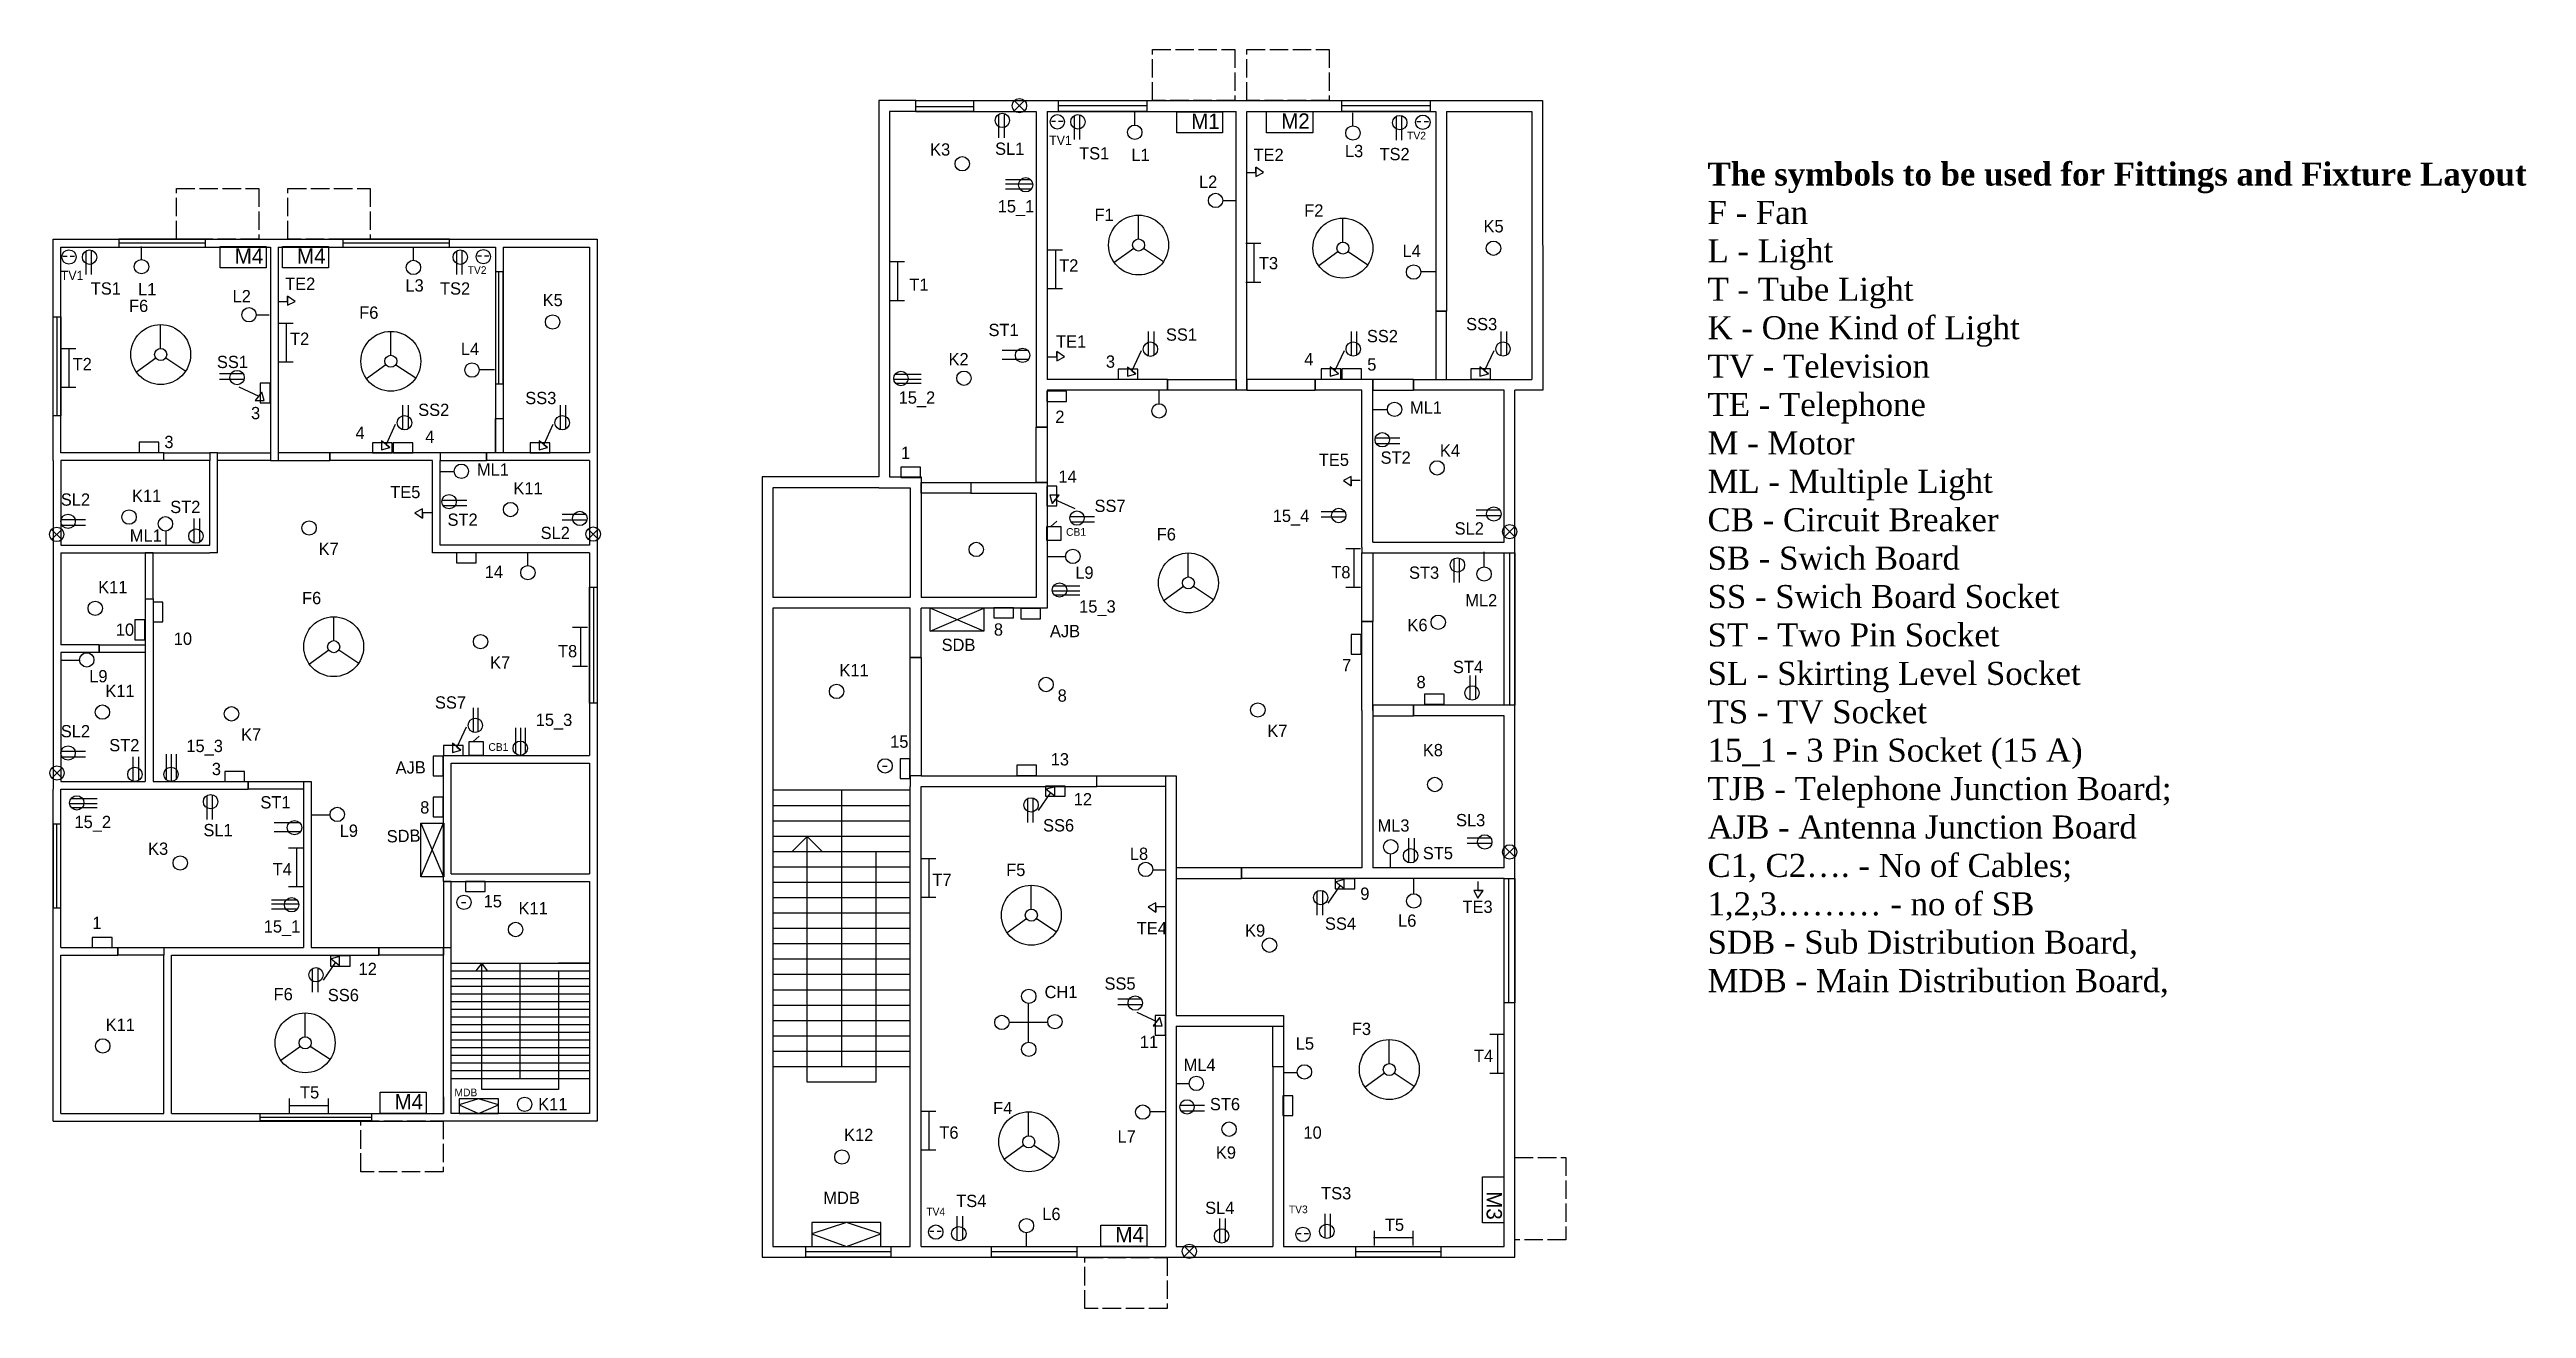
# Model space of a CAD drawing. Header units: inches. Extents: x 440 to 2053, y -359 to 461.
import ezdxf

# ---------------------------------------------------------------- set-up
doc = ezdxf.new("R2010")
doc.units = ezdxf.units.IN
doc.header["$MEASUREMENT"] = 0
doc.linetypes.add('ACAD_ISO02W100', pattern=[15, 12, -3])
doc.layers.get('0').update_dxf_attribs({"true_color": 0xe7f0ff})

msp = doc.modelspace()

# ---------------------------------------------------------------- linework, layer by layer
for p, q in [((1004.1, 427.8), (980.1, 427.8)), ((980.1, 427.8), (980.1, 182.8)), ((1004.1, 420.8), (987.1, 420.8)), ((987.1, 420.8), (987.1, 182.8)), ((1004.1, 427.8), (1086.1, 427.8)), ((1004.1, 420.8), (1082.6, 420.8)), ((1061.7, 419.5), (1061.7, 403.5)), ((1068.3, 421.2), (1074.9, 427.8)), ((1074.9, 421.2), (1068.3, 427.8)), ((1082.6, 420.8), (1082.6, 215.3)), ((1086.1, 427.8), (1216.1, 427.8)), ((1089.6, 420.8), (1212.6, 420.8)), ((1089.6, 420.8), (1089.6, 246.3)), ((1146.7, 411.9), (1146.7, 420.4)), ((1212.6, 239.3), (1212.6, 420.8)), ((1216.1, 427.8), (1346.1, 427.8)), ((1219.6, 420.8), (1342.6, 420.8)), ((1219.6, 239.3), (1219.6, 420.8)), ((1288.7, 411.4), (1288.7, 419.9)), ((1342.6, 420.8), (1342.6, 290.8)), ((1346.1, 427.8), (1412.1, 427.8)), ((1349.6, 420.8), (1405.1, 420.8)), ((1349.6, 420.8), (1349.6, 290.8)), ((1405.1, 420.8), (1405.1, 246.3)), ((1412.1, 427.8), (1412.3, 239.3)), ((1058.1, 418.9), (1058.1, 403.5)), ((1092.4, 414.5), (1095.1, 414.5)), ((1097.1, 414.5), (1100, 414.5)), ((1107.3, 417.9), (1107.3, 402.5)), ((1110.8, 418.5), (1110.8, 402.5)), ((1316.8, 417.4), (1316.8, 402)), ((1320.3, 418), (1320.3, 402)), ((1330.3, 414.2), (1333, 414.2)), ((1335, 414.2), (1337.8, 414.2)), ((1062.5, 376.4), (1079, 376.4)), ((1080.3, 373.5), (1062.5, 373.5)), ((1219.5, 381), (1225.5, 381)), ((1225.5, 381), (1225.5, 384.5)), ((1225.5, 384.5), (1225.5, 378.5)), ((1230.5, 381), (1225.5, 384.5)), ((1225.5, 378.5), (1230.5, 381)), ((1079.4, 370.2), (1062.5, 370.2)), ((1204, 362.8), (1212.5, 362.8)), ((1149.1, 337.8), (1149.1, 353.3)), ((1282.1, 335.7), (1282.1, 351.2)), ((442.7, 337.5), (586.7, 337.5)), ((442.7, 193.5), (442.7, 337.5)), ((447.7, 198.5), (447.7, 332.5)), ((447.7, 332.5), (584.2, 332.5)), ((449.1, 326.5), (451.8, 326.5)), ((453.8, 326.5), (456.6, 326.5)), ((463.9, 329.9), (463.9, 314.5)), ((467.5, 330.5), (467.5, 314.5)), ((500.2, 324.4), (500.2, 332.9)), ((584.2, 332.5), (584.2, 193.5)), ((586.7, 337.5), (730.7, 337.5)), ((589.2, 332.5), (589.2, 193.5)), ((589.2, 332.5), (730.7, 332.5)), ((677.2, 323.9), (677.2, 332.4)), ((705.2, 329.9), (705.2, 314.5)), ((708.8, 330.5), (708.8, 314.5)), ((718.8, 326.7), (721.5, 326.7)), ((723.5, 326.7), (726.3, 326.7)), ((730.7, 337.5), (796.7, 337.5)), ((730.7, 332.5), (730.7, 198.5)), ((735.7, 332.5), (791.7, 332.5)), ((735.7, 332.5), (735.7, 198.5)), ((791.7, 332.5), (791.7, 198.5)), ((796.7, 337.5), (796.7, 193.5)), ((996.8, 322.8), (987.1, 322.8)), ((992.3, 323.1), (992.3, 297.6)), ((1099.6, 330.5), (1089.8, 330.5)), ((1095.1, 330.8), (1095.1, 305.3)), ((1146, 331.5), (1133.4, 322.4)), ((1152.4, 331.7), (1165.4, 323.1)), ((1228.8, 334.8), (1219.1, 334.8)), ((1224.3, 335.1), (1224.3, 309.6)), ((1279, 329.5), (1266.4, 320.3)), ((1285.5, 329.6), (1298.4, 321)), ((1228.8, 309.5), (1219.1, 309.5)), ((1332.8, 316.5), (1342.8, 316.5)), ((589.2, 297.1), (595.2, 297.1)), ((595.2, 297.1), (595.2, 300.6)), ((595.2, 300.6), (595.2, 294.6)), ((600.2, 297.1), (595.2, 300.6)), ((595.2, 294.6), (600.2, 297.1)), ((996.8, 297.5), (987.1, 297.5)), ((1099.6, 305.2), (1089.8, 305.2)), ((1342.6, 290.8), (1349.6, 290.8)), ((512.6, 266.4), (512.6, 282)), ((574.9, 288.3), (583.4, 288.3)), ((598.9, 282.8), (589.2, 282.8)), ((594.4, 283.1), (594.4, 257.6)), ((662.4, 262.1), (662.4, 277.6)), ((1155.7, 261.4), (1155.7, 277.4)), ((1159.3, 262), (1159.3, 277.4)), ((1287.7, 261.6), (1287.7, 277.5)), ((1291.3, 262.1), (1291.3, 277.5)), ((1385.2, 261.6), (1385.2, 277.5)), ((1388.8, 262.1), (1388.8, 277.5)), ((457.4, 266.3), (447.7, 266.3)), ((452.9, 266.6), (452.9, 241.1)), ((509.5, 260.2), (496.9, 251)), ((516, 260.3), (529, 251.7)), ((1060.5, 265.3), (1077, 265.3)), ((1077.4, 259.2), (1060.5, 259.2)), ((1090, 261), (1096, 261)), ((1096, 261), (1096, 264.5)), ((1096, 264.5), (1096, 258.5)), ((1101, 261), (1096, 264.5)), ((1096, 258.5), (1101, 261)), ((1150.9, 264.9), (1144.9, 251.9)), ((1282.9, 265), (1276.9, 252)), ((1380.4, 265), (1374.4, 252)), ((566.4, 249.9), (551, 249.9)), ((567, 246.3), (551, 246.3)), ((598.9, 257.5), (589.2, 257.5)), ((659.3, 255.8), (646.7, 246.7)), ((665.8, 255.9), (678.8, 247.4)), ((719.9, 252.7), (729.9, 252.7)), ((989.8, 246.4), (1007.7, 246.4)), ((990.8, 249.7), (1007.7, 249.7)), ((1007.7, 243.6), (991.2, 243.6)), ((1168.1, 246.3), (1089.6, 246.3)), ((1147.4, 249.9), (1141.9, 254.3)), ((1141.9, 254.3), (1141.9, 248.4)), ((1141.9, 248.4), (1147.4, 249.9)), ((1144.9, 251.9), (1147.4, 249.9)), ((1168.1, 246.3), (1168.1, 239.3)), ((1298.1, 246.3), (1264.1, 246.3)), ((1264.1, 246.3), (1264.1, 239.3)), ((1279.4, 250), (1273.9, 254.4)), ((1273.9, 254.4), (1273.9, 248.5)), ((1273.9, 248.5), (1279.4, 250)), ((1276.9, 252), (1279.4, 250)), ((1301.6, 246.3), (1298.1, 246.3)), ((1301.6, 242.8), (1301.6, 246.3)), ((1301.6, 140.3), (1301.6, 242.8)), ((1328.1, 246.3), (1405.1, 246.3)), ((1328.1, 246.3), (1328.1, 239.3)), ((1376.9, 250), (1371.4, 254.4)), ((1371.4, 254.4), (1371.4, 248.5)), ((1371.4, 248.5), (1376.9, 250)), ((1374.4, 252), (1376.9, 250)), ((457.4, 241), (447.7, 241)), ((563.5, 241.5), (576.5, 235.5)), ((578.5, 238), (574.1, 232.5)), ((574.1, 232.5), (580, 232.5)), ((576.5, 235.5), (578.5, 238)), ((580, 232.5), (578.5, 238)), ((670.3, 213.5), (670.3, 229.5)), ((673.9, 214.1), (673.9, 229.5)), ((772.9, 213.5), (772.9, 229.5)), ((776.4, 214.1), (776.4, 229.5)), ((1089.6, 239.3), (1089.6, 215.3)), ((1168.1, 239.3), (1089.6, 239.3)), ((1162.5, 230.5), (1162.5, 239)), ((1219.6, 239.3), (1212.6, 239.3)), ((1294.6, 239.3), (1264.1, 239.3)), ((1294.6, 136.8), (1294.6, 239.3)), ((1311, 226.5), (1302, 226.5)), ((1387.1, 239.3), (1328.1, 239.3)), ((1387.1, 140.3), (1387.1, 239.3)), ((1394.1, 136.8), (1394.1, 239.3)), ((1412.3, 239.3), (1394.1, 239.3)), ((665.4, 217), (659.4, 204)), ((768, 217), (762, 204)), ((1089.6, 215.3), (1082.6, 215.3)), ((442.7, 193.5), (442.7, 133.5)), ((514.7, 198.5), (447.7, 198.5)), ((514.7, 193.5), (447.7, 193.5)), ((447.7, 193.5), (447.7, 138.5)), ((549.7, 198.5), (544.6, 198.5)), ((544.7, 138.5), (544.7, 193.5)), ((549.7, 133.5), (549.7, 198.5)), ((584.2, 193.5), (589.2, 193.5)), ((694.7, 198.5), (622.7, 198.5)), ((622.7, 198.5), (622.7, 193.5)), ((689.7, 193.5), (622.7, 193.5)), ((661.9, 202), (656.4, 206.4)), ((656.4, 206.4), (656.4, 200.5)), ((656.4, 200.5), (661.9, 202)), ((659.4, 204), (661.9, 202)), ((689.7, 133.5), (689.7, 193.5)), ((694.7, 198.5), (694.7, 193.5)), ((694.7, 138.5), (694.7, 193.5)), ((730.7, 198.5), (724.7, 198.5)), ((724.7, 198.5), (724.7, 193.5)), ((730.7, 193.5), (724.7, 193.5)), ((791.7, 193.5), (730.7, 193.5)), ((791.7, 198.5), (735.7, 198.5)), ((764.5, 202), (759, 206.4)), ((759, 206.4), (759, 200.5)), ((759, 200.5), (764.5, 202)), ((762, 204), (764.5, 202)), ((791.7, 193.5), (791.7, 138.5)), ((796.7, 193.5), (796.7, 133.5)), ((1303.2, 208.2), (1319.2, 208.2)), ((1303.8, 204.6), (1319.2, 204.6)), ((703.7, 186.2), (694.7, 186.2)), ((980.1, 182.8), (904.1, 182.8)), ((904.1, 182.8), (904.1, 100.8)), ((987.1, 182.8), (1004.1, 182.8)), ((1004.1, 182.8), (1007.6, 182.8)), ((1007.6, 182.8), (1007.6, 175.8)), ((1040.1, 179.3), (1086.1, 179.3)), ((1040.1, 179.3), (1040.1, 172.3)), ((1086.1, 179.3), (1089.6, 179.3)), ((1089.6, 179.3), (1089.6, 100.8)), ((1287.5, 183), (1282.5, 180.5)), ((1282.5, 180.5), (1287.5, 177)), ((1287.5, 177), (1287.5, 183)), ((1293.5, 180.5), (1287.5, 180.5)), ((1287.5, 180.5), (1287.5, 177)), ((683.1, 162), (678.1, 159.5)), ((683.1, 156), (683.1, 162)), ((695.9, 167.8), (711.9, 167.8)), ((696.5, 164.2), (711.9, 164.2)), ((980.1, 175.8), (911.1, 175.8)), ((911.1, 175.8), (911.1, 104.3)), ((980.1, 175.8), (1000.6, 175.8)), ((1000.6, 175.8), (1000.6, 104.3)), ((1007.6, 175.8), (1007.6, 104.3)), ((1040.1, 172.3), (1082.6, 172.3)), ((1082.6, 172.3), (1082.6, 104.3)), ((1097.4, 171), (1091.5, 171)), ((1091.5, 171), (1093, 165.5)), ((1093, 165.5), (1097.4, 171)), ((1095, 168), (1093, 165.5)), ((1108, 162), (1095, 168)), ((441.7, 142.1), (448.3, 148.7)), ((448.3, 142.1), (441.7, 148.7)), ((447.8, 155), (463.8, 155)), ((448.4, 151.5), (463.8, 151.5)), ((516.1, 147.5), (516.1, 138.5)), ((534.5, 139.7), (534.5, 155.7)), ((538.1, 140.3), (538.1, 155.7)), ((678.1, 159.5), (683.1, 156)), ((689.1, 159.5), (683.1, 159.5)), ((683.1, 159.5), (683.1, 156)), ((789.5, 158.3), (774.1, 158.3)), ((790, 154.7), (774.1, 154.7)), ((790.9, 142.3), (797.5, 148.9)), ((797.5, 142.3), (790.9, 148.9)), ((1092, 150.5), (1096, 154)), ((1104.5, 157.1), (1120.5, 157.1)), ((1105.1, 153.6), (1120.5, 153.6)), ((1283.5, 160.2), (1268, 160.2)), ((1284, 156.6), (1268, 156.6)), ((1384.4, 161.2), (1369, 161.2)), ((1385, 157.6), (1369, 157.6)), ((1387.4, 143.9), (1394, 150.5)), ((1394, 143.9), (1387.4, 150.5)), ((442.7, 133.5), (442.7, -20.5)), ((447.7, 138.5), (502.7, 138.5)), ((447.7, 138.5), (544.7, 138.5)), ((447.7, 133.5), (544.7, 133.5)), ((447.7, 133.5), (502.7, 133.5)), ((447.7, 133.5), (447.7, 73.5)), ((549.7, 133.5), (544.7, 133.5)), ((694.7, 133.5), (689.7, 133.5)), ((791.7, 138.5), (694.7, 138.5)), ((791.7, 133.5), (694.7, 133.5)), ((751.7, 125.2), (751.7, 133.7)), ((791.7, 133.5), (791.7, 1.5)), ((796.7, 133.5), (796.7, 1.5)), ((1102, 130.7), (1089.5, 130.7)), ((1181.5, 117.8), (1181.5, 133.3)), ((1293.7, 136.1), (1284, 136.1)), ((1289.2, 136.5), (1289.2, 110.9)), ((1294.6, 136.8), (1294.6, 133.3)), ((1294.6, 133.3), (1298.1, 133.3)), ((1298.1, 133.3), (1387.1, 133.3)), ((1301.6, 140.3), (1387.1, 140.3)), ((1354.3, 129.4), (1354.3, 114)), ((1357.8, 130), (1357.8, 114)), ((1374.1, 124.1), (1374.1, 134.1)), ((1387.1, 34.3), (1387.1, 133.3)), ((1390.5, 133.3), (1390.5, 34.3)), ((1394.1, 30.8), (1394.1, 136.8)), ((502.7, 103.5), (502.7, 73.5)), ((502.7, 103.5), (507.7, 103.5)), ((507.7, 103.5), (507.7, 73.5)), ((904.1, 100.8), (904.1, -15.2)), ((1000.6, 104.3), (911.1, 104.3)), ((911.1, 97.3), (911.1, -15.2)), ((1000.6, 97.3), (911.1, 97.3)), ((1000.6, 65.3), (1000.6, 97.3)), ((1082.6, 104.3), (1007.6, 104.3)), ((1086.1, 97.3), (1007.6, 97.3)), ((1007.6, 65.3), (1007.6, 97.3)), ((1013.5, 82.5), (1048.5, 97.3)), ((1048.5, 82.5), (1013.5, 97.3)), ((1089.6, 97.3), (1086.1, 97.3)), ((1089.6, 100.8), (1089.6, 97.3)), ((1093.1, 108.7), (1110.9, 108.7)), ((1094, 112), (1110.9, 112)), ((1110.9, 105.9), (1094.4, 105.9)), ((1178.4, 111.5), (1165.8, 102.4)), ((1184.9, 111.6), (1197.9, 103.1)), ((1293.7, 110.9), (1284, 110.9)), ((625.3, 76.3), (625.3, 91.8)), ((790.4, 84.8), (780.7, 84.8)), ((785.9, 85.1), (785.9, 59.6)), ((1294.6, 30.8), (1294.6, 88.8)), ((1294.6, 88.8), (1301.6, 88.8)), ((1301.6, 30.8), (1301.6, 88.8)), ((472.7, 73.5), (447.7, 73.5)), ((472.7, 68.5), (447.7, 68.5)), ((447.7, 68.5), (447.7, -15.5)), ((472.7, 73.5), (472.7, 68.5)), ((502.7, 73.5), (502.7, -15.5)), ((507.7, 73.5), (507.7, -15.5)), ((622.1, 70), (609.5, 60.9)), ((628.6, 70.2), (641.6, 61.6)), ((1007.6, 65.3), (1000.6, 65.3)), ((460.2, 63.3), (447.7, 63.3)), ((790.4, 59.5), (780.7, 59.5)), ((1365.1, 37.7), (1365.1, 53.6)), ((1368.7, 38.2), (1368.7, 53.6)), ((716.4, 16.5), (716.4, 32.5)), ((719.4, 17.1), (719.4, 32.5)), ((1387.1, 34.3), (1328.1, 34.3)), ((1328.1, 34.3), (1328.1, 27.3)), ((711.5, 20), (705.5, 7)), ((743.9, 2.5), (743.9, 19.4)), ((747.2, 1.5), (747.2, 19.4)), ((750, 19.4), (750, 2.9)), ((1294.6, 30.8), (1294.6, -71.7)), ((1301.6, 30.8), (1301.6, -71.7)), ((1387.1, 27.3), (1328.1, 27.3)), ((1387.1, -71.7), (1387.1, 27.3)), ((1394.1, -75.2), (1394.1, 30.8)), ((447.8, 4.2), (463.8, 4.2)), ((448.4, 0.7), (463.8, 0.7)), ((494.8, -15.4), (494.8, 0.6)), ((498.4, -14.8), (498.4, 0.6)), ((516.5, -14.5), (516.5, 2.4)), ((519.8, -15.5), (519.8, 2.4)), ((522.7, 2.4), (522.7, -14.1)), ((696.7, -80.5), (696.7, 1.5)), ((696.7, 1.5), (791.7, 1.5)), ((708, 5), (702.6, 9.4)), ((702.6, 9.4), (702.6, 3.5)), ((702.6, 3.5), (708, 5)), ((705.5, 7), (708, 5)), ((716, 10.5), (720, 14)), ((796.7, 1.5), (796.7, 1.5)), ((796.7, 1.5), (796.7, -80.5)), ((441.9, -13.2), (448.5, -6.6)), ((448.5, -13.2), (441.9, -6.6)), ((447.7, -15.5), (502.7, -15.5)), ((507.7, -15.5), (514.7, -15.5)), ((514.7, -15.5), (569.7, -15.5)), ((569.7, -15.5), (569.7, -20.5)), ((605.7, -15.5), (610.7, -15.5)), ((610.7, -15.5), (610.7, -123.5)), ((701.7, -75.5), (701.7, -3.5)), ((701.7, -3.5), (791.7, -3.5)), ((791.7, -3.5), (791.7, -75.5)), ((904.1, -15.2), (904.1, -325.2)), ((911.1, -15.2), (911.1, -318.2)), ((982.5, -5.5), (985.5, -5.5)), ((1007.6, -11.7), (1000.6, -11.7)), ((1000.6, -11.7), (1000.6, -18.7)), ((1007.6, -11.7), (1122.1, -11.7)), ((1122.1, -18.7), (1122.1, -11.7)), ((1166.6, -11.7), (1166.6, -318.2)), ((1166.6, -11.7), (1173.6, -11.7)), ((1173.6, -11.7), (1173.6, -167.7)), ((442.7, -128.5), (442.7, -20.5)), ((447.7, -20.5), (514.7, -20.5)), ((447.7, -123.5), (447.7, -20.5)), ((453.4, -29.8), (471.3, -29.8)), ((454.4, -26.5), (471.3, -26.5)), ((514.7, -20.5), (569.7, -20.5)), ((542.7, -24.7), (542.7, -40.1)), ((546.3, -24.1), (546.3, -40.1)), ((605.7, -20.5), (605.7, -123.5)), ((1000.6, -21.2), (911.1, -21.2)), ((1000.6, -31.2), (911.1, -31.2)), ((955.8, -21.2), (955.8, -201.2)), ((1000.6, -318.2), (1000.6, -18.7)), ((1000.6, -201.2), (1000.6, -18.7)), ((1007.6, -318.2), (1007.6, -18.7)), ((1007.6, -18.7), (1122.1, -18.7)), ((1076.8, -26.8), (1076.8, -42.2)), ((1080.4, -26.2), (1080.4, -42.2)), ((1091.9, -22.6), (1083.9, -34.4)), ((1094.6, -18.9), (1089.1, -20.4)), ((1089.1, -20.4), (1094.6, -24.8)), ((1094.6, -24.8), (1094.6, -18.9)), ((471.3, -32.7), (454.8, -32.7)), ((586.6, -42.2), (603.1, -42.2)), ((603.5, -48.3), (586.6, -48.3)), ((623.2, -37.3), (610.7, -37.3)), ((682, -42.5), (696.8, -77.5)), ((682, -77.5), (696.8, -42.5)), ((1000.6, -41.2), (911.1, -41.2)), ((605.5, -58.8), (595.8, -58.8)), ((601, -58.4), (601, -84)), ((1000.6, -51.2), (911.1, -51.2)), ((1000.6, -61.2), (911.1, -61.2)), ((933.4, -51.2), (923.4, -61.2)), ((933.4, -61.2), (933.4, -51.2)), ((933.4, -51.2), (943.5, -61.2)), ((933.4, -211.2), (933.4, -61.2)), ((978.2, -61.2), (978.2, -211.2)), ((1313, -62.3), (1313, -71.5)), ((1325.1, -68.3), (1325.1, -52.4)), ((1328.7, -67.8), (1328.7, -52.4)), ((1378.5, -52.3), (1363, -52.3)), ((1379, -55.9), (1363, -55.9)), ((1387.4, -64.6), (1394, -58)), ((1394, -64.6), (1387.4, -58)), ((696.7, -75.5), (697, -75.5)), ((696.7, -80.5), (791.7, -80.5)), ((701.7, -75.5), (791.7, -75.5)), ((791.7, -80.5), (791.7, -128.5)), ((796.7, -80.5), (796.7, -128.5)), ((1000.6, -71.2), (911.1, -71.2)), ((1017.2, -65.7), (1007.5, -65.7)), ((1012.7, -65.4), (1012.7, -90.9)), ((1158.5, -73), (1166.5, -73)), ((1294.6, -71.7), (1216.1, -71.7)), ((1216.1, -71.7), (1216.1, -78.7)), ((1298.1, -78.7), (1216.1, -78.7)), ((1283, -79.2), (1277.5, -80.7)), ((1283, -85.1), (1283, -79.2)), ((1387.1, -78.7), (1298.1, -78.7)), ((1387.1, -71.7), (1301.6, -71.7)), ((1328.4, -88.7), (1328.4, -78.6)), ((1370, -80.5), (1370, -86.5)), ((1387.1, -171.2), (1387.1, -78.7)), ((1394.1, -171.2), (1394.1, -75.2)), ((584.8, -92.4), (601.2, -92.4)), ((602.6, -95.3), (584.8, -95.3)), ((605.5, -84), (595.8, -84)), ((708.4, -94.3), (711.4, -94.3)), ((1000.6, -81.2), (911.1, -81.2)), ((1000.6, -91.2), (911.1, -91.2)), ((1017.2, -91), (1007.5, -91)), ((1079.3, -98.5), (1079.3, -83)), ((1160.5, -94.5), (1155.5, -97)), ((1160.5, -100.5), (1160.5, -94.5)), ((1265.3, -87.1), (1265.3, -102.5)), ((1268.8, -86.5), (1268.8, -102.5)), ((1280.4, -82.9), (1272.3, -94.7)), ((1277.5, -80.7), (1283, -85.1)), ((1373.5, -86.5), (1367.5, -86.5)), ((1367.5, -86.5), (1370, -91.5)), ((1370, -86.5), (1373.5, -86.5)), ((1370, -91.5), (1373.5, -86.5)), ((601.6, -98.6), (584.8, -98.6)), ((1000.6, -101.2), (911.1, -101.2)), ((1000.6, -111.2), (911.1, -111.2)), ((1076.2, -104.8), (1063.6, -113.9)), ((1082.7, -104.6), (1095.6, -113.2)), ((1155.5, -97), (1160.5, -100.5)), ((1166.5, -97), (1160.5, -97)), ((1160.5, -97), (1160.5, -100.5)), ((442.7, -236.5), (442.7, -128.5)), ((447.7, -123.5), (484.7, -123.5)), ((447.7, -128.5), (484.7, -128.5)), ((447.7, -231.5), (447.7, -128.5)), ((484.7, -123.5), (484.7, -128.5)), ((514.7, -123.5), (605.7, -123.5)), ((514.7, -123.5), (514.7, -128.5)), ((514.7, -231.5), (514.7, -128.5)), ((519.7, -128.5), (654.7, -128.5)), ((519.7, -231.5), (519.7, -128.5)), ((610.7, -123.5), (654.7, -123.5)), ((654.7, -123.5), (654.7, -128.5)), ((696.7, -231.5), (696.7, -123.5)), ((696.7, -123.5), (701.7, -123.5)), ((701.7, -231.5), (701.7, -123.5)), ((791.7, -128.5), (791.7, -231.5)), ((796.7, -128.5), (796.7, -236.5)), ((1000.6, -121.2), (911.1, -121.2)), ((611.3, -137.3), (611.3, -152.7)), ((614.9, -136.7), (614.9, -152.7)), ((626.4, -133.1), (618.4, -144.9)), ((629.1, -129.4), (623.6, -130.9)), ((623.6, -130.9), (629.1, -135.3)), ((629.1, -135.3), (629.1, -129.4)), ((701.7, -133.7), (791.7, -133.7)), ((701.7, -138.7), (791.7, -138.7)), ((701.7, -143.7), (791.7, -143.7)), ((721.7, -133.7), (717.9, -138.7)), ((717.9, -138.7), (725.4, -138.7)), ((721.7, -216), (721.7, -133.7)), ((725.4, -138.7), (721.7, -133.7)), ((746.7, -208.7), (746.7, -133.7)), ((791.7, -133.7), (771.7, -133.7)), ((771.7, -138.7), (771.7, -216)), ((1000.6, -131.2), (911.1, -131.2)), ((1000.6, -141.2), (911.1, -141.2)), ((701.7, -148.7), (791.7, -148.7)), ((701.7, -153.7), (791.7, -153.7)), ((701.7, -158.7), (791.7, -158.7)), ((1000.6, -151.2), (911.1, -151.2)), ((1000.6, -161.2), (911.1, -161.2)), ((1077.6, -185), (1077.6, -160)), ((1151, -157.2), (1135.6, -157.2)), ((1151.5, -160.8), (1135.6, -160.8)), ((606.7, -181.6), (606.7, -166.1)), ((701.7, -163.7), (791.7, -163.7)), ((701.7, -168.7), (791.7, -168.7)), ((701.7, -173.7), (791.7, -173.7)), ((1000.6, -171.2), (911.1, -171.2)), ((1090.1, -172.3), (1065.1, -172.3)), ((1148.1, -165.6), (1161.1, -171.6)), ((1163.1, -169.1), (1158.7, -174.6)), ((1158.7, -174.6), (1164.6, -174.6)), ((1161.1, -171.6), (1163.1, -169.1)), ((1164.6, -174.6), (1163.1, -169.1)), ((1173.6, -167.7), (1243.6, -167.7)), ((1173.6, -174.7), (1173.6, -318.2)), ((1173.6, -174.7), (1243.6, -174.7)), ((1243.6, -167.7), (1243.6, -174.7)), ((1387.1, -318.2), (1387.1, -171.2)), ((1394.1, -325.2), (1394.1, -171.2)), ((603.6, -187.9), (591, -197)), ((610, -187.7), (623, -196.3)), ((701.7, -178.7), (791.7, -178.7)), ((701.7, -183.7), (791.7, -183.7)), ((701.7, -188.7), (791.7, -188.7)), ((1000.6, -181.2), (911.1, -181.2)), ((1000.6, -191.2), (911.1, -191.2)), ((1312.3, -199.1), (1312.3, -183.6)), ((1387.4, -180.2), (1377.7, -180.2)), ((1382.9, -179.8), (1382.9, -205.4)), ((701.7, -193.7), (791.7, -193.7)), ((701.7, -198.7), (791.7, -198.7)), ((701.7, -203.7), (791.7, -203.7)), ((701.7, -208.7), (791.7, -208.7)), ((1000.6, -201.2), (911.1, -201.2)), ((1236.6, -201.2), (1236.6, -318.2)), ((1243.6, -201.2), (1236.6, -201.2)), ((1243.6, -201.2), (1243.6, -318.2)), ((1252.5, -205.1), (1243.7, -205.1)), ((1309.2, -205.3), (1296.6, -214.5)), ((1315.6, -205.2), (1328.6, -213.8)), ((1387.4, -205.5), (1377.7, -205.5)), ((596.3, -221.8), (596.3, -231.5)), ((621.6, -221.8), (621.6, -231.5)), ((719.5, -222), (707, -226)), ((732.5, -226), (719.5, -222)), ((771.7, -216), (721.7, -216)), ((978.2, -211.2), (933.4, -211.2)), ((1182.3, -212.2), (1173.7, -212.2)), ((442.7, -236.5), (514.7, -236.5)), ((447.7, -231.5), (514.7, -231.5)), ((514.7, -236.5), (696.7, -236.5)), ((519.7, -231.5), (696.7, -231.5)), ((596, -226.3), (621.5, -226.3)), ((796.7, -236.5), (696.7, -236.5)), ((791.7, -231.5), (701.7, -231.5)), ((707, -226), (719.5, -231.5)), ((719.5, -231.5), (732.5, -226)), ((1017.2, -230.2), (1007.5, -230.2)), ((1012.7, -229.8), (1012.7, -255.4)), ((1077.6, -246), (1077.6, -230.5)), ((1156.5, -230.3), (1166.5, -230.3)), ((1176.2, -226.2), (1192.1, -226.2)), ((1176.7, -229.8), (1192.1, -229.8)), ((1017.2, -255.4), (1007.5, -255.4)), ((1074.5, -252.3), (1061.9, -261.4)), ((1081, -252.2), (1094, -260.7)), ((959, -302.5), (936.5, -310)), ((981.5, -310), (959, -302.5)), ((1031.1, -314.3), (1031.1, -298.4)), ((1034.7, -313.8), (1034.7, -298.4)), ((1202.1, -315.8), (1202.1, -299.9)), ((1205.7, -315.3), (1205.7, -299.9)), ((1270.6, -312.8), (1270.6, -296.9)), ((1274.2, -312.3), (1274.2, -296.9)), ((911.1, -318.2), (1000.6, -318.2)), ((936.5, -310), (959, -318.2)), ((959, -318.2), (981.5, -310)), ((1007.6, -318.2), (1166.6, -318.2)), ((1013.3, -308.3), (1016, -308.3)), ((1018, -308.3), (1020.8, -308.3)), ((1076.1, -309.1), (1076.1, -318.2)), ((1173.6, -318.2), (1236.6, -318.2)), ((1178.9, -324.6), (1185.5, -318)), ((1185.5, -324.6), (1178.9, -318)), ((1243.6, -318.2), (1387.1, -318.2)), ((1252.3, -309.8), (1255, -309.8)), ((1257, -309.8), (1259.8, -309.8)), ((1302.1, -312.4), (1327.7, -312.4)), ((1302.5, -307.9), (1302.5, -317.6)), ((1327.7, -307.9), (1327.7, -317.6)), ((904.1, -325.2), (1004.1, -325.2)), ((1004.1, -325.2), (1170.1, -325.2)), ((1170.1, -325.2), (1240.1, -325.2)), ((1240.1, -325.2), (1394.1, -325.2))]:
    msp.add_line(p, q)
at = {"color": 3}
for p, q in [((1004.1, 424), (1041.8, 424)), ((1154.5, 424.5), (1097.1, 424.5)), ((1338.9, 424.5), (1281.5, 424.5)), ((485.5, 335.2), (541.8, 335.2)), ((631.3, 335.3), (700.6, 335.3)), ((732.8, 243.4), (732.8, 316.3)), ((445.1, 287.1), (445.1, 222.6)), ((794.3, 111.1), (794.3, 35.5)), ((445.2, -97.7), (445.2, -43.2)), ((1390, -78.7), (1390, -159.5)), ((577.4, -234), (649.9, -234)), ((932.5, -321.5), (988, -321.5)), ((1053.5, -321.5), (1109, -321.5)), ((1290.5, -321.5), (1346, -321.5))]:
    msp.add_line(p, q, dxfattribs=at)
at = {"linetype": 'ACAD_ISO02W100'}
for points in [[(1211.8, 427.8), (1158.2, 427.8), (1158.2, 461.1), (1211.8, 461.1)], [(1273.2, 427.8), (1219.6, 427.8), (1219.6, 461.1), (1273.2, 461.1)], [(576.6, 337.5), (523, 337.5), (523, 370.7), (576.6, 370.7)], [(649.1, 337.5), (595.5, 337.5), (595.5, 370.7), (649.1, 370.7)], [(696.6, -269.5), (643, -269.5), (643, -236.3), (696.6, -236.3)], [(1427.3, -260.2), (1427.3, -313.8), (1394.1, -313.8), (1394.1, -260.2)], [(1167.8, -358.5), (1114.2, -358.5), (1114.2, -325.3), (1167.8, -325.3)]]:
    msp.add_lwpolyline(points, close=True, dxfattribs=at)
at = {"color": 3}
for points in [[(1004.1, 427.8), (1041.8, 427.8), (1041.8, 420.8), (1004.1, 420.8)], [(1097.1, 427.8), (1154.5, 427.8), (1154.5, 420.8), (1097.1, 420.8)], [(1281.5, 427.8), (1338.9, 427.8), (1338.9, 420.8), (1281.5, 420.8)], [(485.5, 332.5), (541.8, 332.5), (541.8, 337.5), (485.5, 337.5)], [(700.6, 337.5), (631.3, 337.5), (631.3, 332.5), (700.6, 332.5)], [(735.7, 316.3), (730.7, 316.3), (730.7, 243.4), (735.7, 243.4)], [(442.7, 287.1), (447.7, 287.1), (447.7, 222.6), (442.7, 222.6)], [(791.7, 111.1), (796.7, 111.1), (796.7, 35.5), (791.7, 35.5)], [(1387.1, -78.7), (1394.1, -78.7), (1394.1, -159.5), (1387.1, -159.5)], [(577.4, -231.5), (649.9, -231.5), (649.9, -236.3), (577.4, -236.3)], [(932.5, -318.2), (988, -318.2), (988, -325.2), (932.5, -325.2)], [(1053.5, -318.2), (1109, -318.2), (1109, -325.2), (1053.5, -325.2)], [(1290.5, -318.2), (1346, -318.2), (1346, -325.2), (1290.5, -325.2)]]:
    msp.add_lwpolyline(points, close=True, dxfattribs=at)
for points in [[(1174, 420.6), (1203.9, 420.6), (1203.9, 406.8), (1174, 406.8)], [(1232.5, 420.8), (1262.5, 420.8), (1262.5, 406.9), (1232.5, 406.9)], [(551.5, 332.9), (581.4, 332.9), (581.4, 319), (551.5, 319)], [(592, 332.9), (621.9, 332.9), (621.9, 319), (592, 319)], [(1089.5, 164), (1096, 164), (1096, 176.9), (1089.5, 176.9)], [(1089.5, 150.5), (1098.5, 150.5), (1098.5, 141.5), (1089.5, 141.5)], [(1387.1, 133.3), (1394.1, 133.3), (1394.1, 34.3), (1387.1, 34.3)], [(1013.5, 97.5), (1048.5, 97.5), (1048.5, 82.5), (1013.5, 82.5)], [(709.5, 1.5), (709.5, 8), (696.7, 8), (696.7, 1.5)], [(713.5, 10.5), (722.5, 10.5), (722.5, 1.5), (713.5, 1.5)], [(442.7, -97.7), (447.7, -97.7), (447.7, -43.2), (442.7, -43.2)], [(697, -42.5), (697, -77.5), (682, -77.5), (682, -42.5)], [(655.5, -217.7), (685.4, -217.7), (685.4, -231.5), (655.5, -231.5)], [(707, -231.5), (732.5, -231.5), (732.5, -222), (707, -222)], [(1387, -272.8), (1387, -302.7), (1373.1, -302.7), (1373.1, -272.8)], [(936.5, -318.2), (981.5, -318.2), (981.5, -302.5), (936.5, -302.5)], [(1124.7, -304.2), (1154.6, -304.2), (1154.6, -318.1), (1124.7, -318.1)]]:
    msp.add_lwpolyline(points, close=True)
at = {"color": 56}
for points in [[(1349.6, 290.8), (1342.6, 290.8), (1342.6, 246.3), (1349.6, 246.3)], [(1168.1, 246.3), (1212.6, 246.3), (1212.6, 239.3), (1168.1, 239.3)], [(1264.1, 246.3), (1219.6, 246.3), (1219.6, 239.3), (1264.1, 239.3)], [(1328.1, 246.3), (1301.6, 246.3), (1301.6, 239.3), (1328.1, 239.3)], [(1082.6, 215.3), (1089.6, 215.3), (1089.6, 179.3), (1082.6, 179.3)], [(1040.1, 172.3), (1007.6, 172.3), (1007.6, 179.3), (1040.1, 179.3)], [(1294.6, 133.3), (1301.6, 133.3), (1301.6, 88.8), (1294.6, 88.8)], [(1055, 97.6), (1055, 91), (1067.8, 91), (1067.8, 97.6)], [(1000.6, 65.3), (1007.6, 65.3), (1007.6, -11.7), (1000.6, -11.7)], [(1328.1, 34.3), (1301.6, 34.3), (1301.6, 27.3), (1328.1, 27.3)], [(1122.1, -11.7), (1166.6, -11.7), (1166.6, -18.7), (1122.1, -18.7)], [(696.5, -25.7), (690, -25.7), (690, -38.5), (696.5, -38.5)], [(1216.1, -71.7), (1173.6, -71.7), (1173.6, -78.7), (1216.1, -78.7)], [(1243.6, -201.2), (1236.6, -201.2), (1236.6, -174.7), (1243.6, -174.7)]]:
    msp.add_lwpolyline(points, close=True, dxfattribs=at)
at = {"color": 252}
for points in [[(584, 243.8), (577.5, 243.8), (577.5, 231), (584, 231)], [(1148.8, 246.4), (1148.8, 252.9), (1136, 252.9), (1136, 246.4)], [(1280.8, 246.5), (1280.8, 253.1), (1268, 253.1), (1268, 246.5)], [(1294.3, 246.5), (1294.3, 253.1), (1281.5, 253.1), (1281.5, 246.5)], [(1378.3, 246.5), (1378.3, 253.1), (1365.5, 253.1), (1365.5, 246.5)], [(1089.5, 238.6), (1089.5, 232), (1102.3, 232), (1102.3, 238.6)], [(511.4, 198.8), (511.4, 205.4), (498.6, 205.4), (498.6, 198.8)], [(663.4, 198.5), (663.4, 205), (650.6, 205), (650.6, 198.5)], [(676.9, 198.5), (676.9, 205), (664.1, 205), (664.1, 198.5)], [(766, 198.5), (766, 205), (753.2, 205), (753.2, 198.5)], [(994.5, 189.1), (994.5, 182.5), (1007.3, 182.5), (1007.3, 189.1)], [(718, 126.8), (718, 133.3), (705.2, 133.3), (705.2, 126.8)], [(507.7, 88.5), (514.2, 88.5), (514.2, 101.3), (507.7, 101.3)], [(495.8, 76.8), (502.3, 76.8), (502.3, 89.7), (495.8, 89.7)], [(1287.6, 67.4), (1294.1, 67.4), (1294.1, 80.2), (1287.6, 80.2)], [(1348, 34.8), (1348, 41.3), (1335.2, 41.3), (1335.2, 34.8)], [(567.2, -15.5), (567.2, -9), (554.4, -9), (554.4, -15.5)], [(993.9, -13.5), (1000.4, -13.5), (1000.4, -0.7), (993.9, -0.7)], [(1070, -4.9), (1070, -11.5), (1082.8, -11.5), (1082.8, -4.9)], [(1088.7, -18.5), (1088.7, -25), (1101.5, -25), (1101.5, -18.5)], [(723.8, -87), (723.8, -80.5), (711, -80.5), (711, -87)], [(1277.1, -78.8), (1277.1, -85.3), (1289.9, -85.3), (1289.9, -78.8)], [(468.2, -117), (468.2, -123.5), (481.1, -123.5), (481.1, -117)], [(623.2, -129), (623.2, -135.6), (636, -135.6), (636, -129)], [(1166.6, -167.7), (1160, -167.7), (1160, -180.5), (1166.6, -180.5)], [(1243, -233), (1249.6, -233), (1249.6, -220.2), (1243, -220.2)]]:
    msp.add_lwpolyline(points, close=True, dxfattribs=at)
at = {"color": 57}
for points in [[(735.7, 198.5), (730.7, 198.5), (730.7, 220.9), (735.7, 220.9)], [(514.7, 198.5), (544.7, 198.5), (544.7, 193.5), (514.7, 193.5)], [(549.7, 198.5), (584.2, 198.5), (584.2, 193.5), (549.7, 193.5)], [(622.7, 198.5), (589.2, 198.5), (589.2, 193.5), (622.7, 193.5)], [(724.7, 198.5), (694.7, 198.5), (694.7, 193.5), (724.7, 193.5)], [(502.7, 103.5), (507.7, 103.5), (507.7, 133.5), (502.7, 133.5)], [(472.7, 73.5), (502.7, 73.5), (502.7, 68.5), (472.7, 68.5)], [(569.7, -15.5), (605.7, -15.5), (605.7, -20.5), (569.7, -20.5)], [(696.7, -123.5), (701.7, -123.5), (701.7, -80.5), (696.7, -80.5)], [(484.7, -123.5), (514.7, -123.5), (514.7, -128.5), (484.7, -128.5)], [(654.7, -123.5), (696.7, -123.5), (696.7, -128.5), (654.7, -128.5)]]:
    msp.add_lwpolyline(points, close=True, dxfattribs=at)
at = {"color": 4}
for points in [[(1072.5, 97.1), (1072.5, 90.5), (1085.3, 90.5), (1085.3, 97.1)], [(696.6, 1), (690, 1), (690, -11.8), (696.6, -11.8)]]:
    msp.add_lwpolyline(points, close=True, dxfattribs=at)
msp.add_lwpolyline([(696.7, -220.8), (696.7, -220.8), (696.7, -231.5)])
for centre, radius in [((1060.5, 414.9), 4.68), ((1071.6, 424.5), 4.68), ((1096.3, 414), 4.68), ((1109.7, 414), 4.68), ((1146.7, 407.2), 4.68), ((1288.7, 406.7), 4.68), ((1319.2, 413.5), 4.68), ((1334.2, 413.7), 4.68), ((1034.4, 386.7), 4.68), ((1075.7, 373), 4.68), ((1199.3, 362.8), 4.68), ((1149.2, 333.8), 19.5), ((1282.2, 331.8), 19.5), ((453, 326), 4.68), ((466.4, 325.9), 4.68), ((500.2, 319.7), 4.68), ((677.2, 319.2), 4.68), ((707.7, 325.9), 4.68), ((722.7, 326.2), 4.68), ((1149.2, 333.8), 3.93), ((1282.2, 331.8), 3.93), ((1380.2, 331.7), 4.68), ((1328.2, 316.2), 4.68), ((570.2, 288.4), 4.68), ((512.7, 262.5), 19.5), ((662.5, 258.1), 19.5), ((767.8, 283.7), 4.68), ((512.7, 262.5), 3.93), ((662.5, 258.1), 3.93), ((1073.7, 262), 4.68), ((1156.9, 266), 4.68), ((1288.9, 266.1), 4.68), ((1386.4, 266.1), 4.68), ((562.4, 247.5), 4.68), ((715.3, 252.4), 4.68), ((994.5, 246.9), 4.68), ((1035.5, 247.1), 4.68), ((1162.5, 225.8), 4.68), ((1315.8, 226.8), 4.68), ((671.4, 218.1), 4.68), ((774, 218.1), 4.68), ((1307.8, 207), 4.68), ((708.4, 186.5), 4.68), ((1343.5, 188.7), 4.68), ((492.1, 156.7), 4.68), ((700.4, 166.7), 4.68), ((740.4, 161.6), 4.68), ((1279.5, 157.7), 4.68), ((1380.4, 158.7), 4.68), ((445, 145.4), 4.68), ((452.4, 153.9), 4.68), ((515.8, 152.3), 4.68), ((535.6, 144.3), 4.68), ((609.3, 149.6), 4.68), ((785.5, 155.8), 4.68), ((794.2, 145.6), 4.68), ((1109.1, 156), 4.68), ((1390.7, 147.2), 4.68), ((1043.5, 135.6), 4.68), ((1106.4, 131.1), 4.68), ((1181.6, 113.8), 19.5), ((1356.7, 125.5), 4.68), ((751.7, 120.5), 4.68), ((1097.7, 109.2), 4.68), ((1181.6, 113.8), 3.93), ((1374.1, 119.6), 4.68), ((470.1, 97.3), 4.68), ((625.3, 72.3), 19.5), ((1344.2, 88.2), 4.68), ((464.6, 63.7), 4.68), ((625.3, 72.3), 3.93), ((720.9, 75.6), 4.68), ((1089, 47.7), 4.68), ((474.8, 29.7), 4.68), ((558.8, 28.6), 4.68), ((952.6, 43.2), 4.68), ((1226.8, 31.1), 4.68), ((1366.2, 42.2), 4.68), ((717.5, 21.1), 4.68), ((452.4, 3.1), 4.68), ((746.7, 6.2), 4.68), ((445.2, -9.9), 4.68), ((495.9, -10.8), 4.68), ((519.4, -10.8), 4.68), ((984.2, -5.3), 4.68), ((1342, -17.4), 4.68), ((458.1, -29.4), 4.68), ((545.2, -28.6), 4.68), ((627.6, -36.9), 4.68), ((1079.2, -30.7), 4.68), ((599.8, -45.5), 4.68), ((525.4, -68.5), 4.68), ((1313.3, -58), 4.68), ((1326.2, -63.8), 4.68), ((1374.5, -54.8), 4.68), ((1390.7, -61.3), 4.68), ((1153.8, -72.7), 4.68), ((597.9, -95.7), 4.68), ((710.1, -94.1), 4.68), ((1079.4, -102.5), 19.5), ((1267.7, -91), 4.68), ((1328.3, -93.2), 4.68), ((743.7, -111.8), 4.68), ((1079.4, -102.5), 3.93), ((1234.4, -122), 4.68), ((613.8, -141.3), 4.68), ((1077.7, -155.3), 4.68), ((1147, -159.7), 4.68), ((606.7, -185.6), 19.5), ((1060.2, -172.3), 4.68), ((1094.7, -171.8), 4.68), ((475, -187.6), 4.68), ((606.7, -185.6), 3.93), ((1077.7, -189.8), 4.68), ((1312.4, -203), 19.5), ((1186.8, -212), 4.68), ((1257.1, -204.5), 4.68), ((1312.4, -203), 3.93), ((749.6, -225.6), 4.68), ((1180.7, -227.3), 4.68), ((1077.7, -250), 19.5), ((1151.9, -230.7), 4.68), ((1208.1, -241.8), 4.68), ((956.1, -259.9), 4.68), ((1077.7, -250), 3.93), ((1017.2, -308.8), 4.68), ((1032.2, -309.8), 4.68), ((1076.2, -304.6), 4.68), ((1256.2, -310.3), 4.68), ((1271.7, -308.3), 4.68), ((1182.2, -321.3), 4.68), ((1203.2, -311.3), 4.68)]:
    msp.add_circle(centre, radius)

# ---------------------------------------------------------------- texts
at = {"color": 3, "width": 1.8, "attachment_point": 1}
for s, insert, char_height in [('M1', (1183.4, 419.4), 10), ('M2', (1242, 419.5), 10), ('15_1', (1057.5, 363), 8), ('15_2', (993, 238.5), 8), ('15_4', (1236.5, 161.5), 8), ('15_2', (456.6, -37.8), 8), ('15_1', (579.8, -105.8), 8)]:
    msp.add_mtext(s, dxfattribs=dict(at, insert=insert, char_height=char_height))
at = {"color": 4, "width": 1.8, "attachment_point": 1}
for s, insert, char_height in [('TV1', (1091, 405), 6), ('TV2', (1324, 407.5), 5), ('TV1', (447.7, 317), 6), ('TV2', (712.5, 320), 5)]:
    msp.add_mtext(s, dxfattribs=dict(at, insert=insert, char_height=char_height))
at = {"attachment_point": 1}
for s, insert, char_height, width in [('K3', (1013.5, 400), 8, 1.8), ('SL1', (1055.8, 400.5), 8, 1.8), ('TS1', (1110.5, 397.5), 8, 1.8), ('L1', (1144.5, 396.5), 8, 1.8), ('TE2', (1224, 396.5), 8, 1.8), ('L3', (1283.5, 399), 8, 1.8), ('TS2', (1306, 397), 8, 1.8), ('{\\fTimes New Roman|b1|i0|c0|p16;The symbols to be used for Fittings and Fixture Layout \\fTimes New Roman|b0|i0|c0|p16;\\PF - Fan \\PL - Light \\PT - Tube Light \\PK - One Kind of Light \\PTV - Television \\PTE - Telephone \\PM - Motor \\PML - Multiple Light \\PCB - Circuit Breaker \\PSB - Swich Board \\PSS - Swich Board Socket \\PST - Two Pin Socket \\PSL - Skirting Level Socket \\PTS - TV Socket \\P15_1 - 3 Pin Socket (15 A) \\PTJB - Telephone Junction Board; \\PAJB - Antenna Junction Board \\PC1, C2…. - No of Cables; \\P1,2,3……… - no of SB \\PSDB - Sub Distribution Board, \\PMDB - Main Distribution Board, }', (1519.5, 387.5), 15, 541), ('L2', (1188.5, 379), 8, 1.8), ('F1', (1120.5, 357.5), 8, 1.8), ('F2', (1257, 360.3), 8, 1.8), ('K5', (1373.7, 350), 8, 1.8), ('{\\C3;M4}', (560.9, 331.6), 10, 1.8), ('{\\C3;M4}', (601.4, 331.6), 10, 1.8), ('T2', (1097.5, 324.5), 8, 1.8), ('T3', (1227.5, 326), 8, 1.8), ('L4', (1321, 334), 8, 1.8), ('TS1', (467.2, 309.5), 8, 1.8), ('L1', (498, 309), 8, 1.8), ('TE2', (593.7, 312.6), 8, 1.8), ('L3', (672, 311.5), 8, 1.8), ('TS2', (694.5, 309.5), 8, 1.8), ('T1', (1000, 312), 8, 1.8), ('F6', (492.1, 298.2), 8, 1.8), ('L2', (559.5, 304.5), 8, 1.8), ('F6', (641.9, 293.8), 8, 1.8), ('K5', (761.3, 302), 8, 1.8), ('T2', (596.9, 276.8), 8, 1.8), ('ST1', (1051.5, 282.5), 8, 1.8), ('TE1', (1095.5, 275), 8, 1.8), ('SS1', (1167, 279.5), 8, 1.8), ('SS2', (1297.8, 278.5), 8, 1.8), ('SS3', (1362.4, 286.3), 8, 1.8), ('T2', (455.4, 260.3), 8, 1.8), ('SS1', (549.3, 261.7), 8, 1.8), ('L4', (708.1, 270.2), 8, 1.8), ('K2', (1025.5, 263.5), 8, 1.8), ('5', (1298, 260), 8, 1.8), ('SS2', (680.3, 230.5), 8, 1.8), ('SS3', (750, 238.2), 8, 1.8), ('ML1', (1325.8, 232), 8, 1.8), ('TE5', (1266.5, 198), 8, 1.8), ('ST2', (1306.7, 199.4), 8, 1.8), ('K4', (1345.3, 204), 8, 1.8), ('ML1', (718.5, 191.6), 8, 1.8), ('K11', (742.3, 179.4), 8, 1.8), ('{\\C1;14}', (1097, 187), 8, 1.8), ('SL2', (447.7, 172.1), 8, 1.8), ('K11', (494, 174.5), 8, 1.8), ('ST2', (518.9, 167.3), 8, 1.8), ('TE5', (662.1, 177), 8, 1.8), ('SS7', (1120.5, 168), 8, 1.8), ('ML1', (492.6, 148.6), 8, 1.8), ('ST2', (699.4, 159), 8, 1.8), ('SL2', (760, 150.4), 8, 1.8), ('{\\C4;CB1}', (1102, 149.5), 5, 1.8), ('F6', (1161, 149.5), 8, 1.8), ('SL2', (1354.9, 153.3), 8, 1.8), ('K7', (615.5, 140), 8, 1.8), ('K11', (472, 115.1), 8, 1.8), ('{\\C1;14}', (723.6, 125), 8, 1.8), ('L9', (1108, 124.5), 8, 1.8), ('T8', (1274.6, 124.8), 8, 1.8), ('ST3', (1325.2, 124.5), 8, 1.8), ('F6', (604.7, 108), 8, 1.8), ('{\\C3;15_3}', (1110.5, 102.5), 8, 1.8), ('ML2', (1361.8, 106.5), 8, 1.8), ('{\\C1;10}', (483.5, 87.4), 8, 1.8), ('{\\C1;10}', (521.2, 81.5), 8, 1.8), ('{\\C54;8}', (1055, 87.5), 8, 1.8), ('{\\C4;AJB}', (1091.5, 86.5), 8, 1.8), ('K6', (1324.2, 90.4), 8, 1.8), ('K7', (727.1, 66), 8, 1.8), ('T8', (771.3, 73.4), 8, 1.8), ('{\\C1;SDB}', (1021, 77.5), 8, 1.8), ('L9', (466.2, 57.1), 8, 1.8), ('K11', (954.5, 61), 8, 1.8), ('ST4', (1353.8, 63.1), 8, 1.8), ('K11', (476.7, 47.5), 8, 1.8), ('SS7', (691.2, 40), 8, 1.8), ('8', (1096.5, 44.5), 8, 1.8), ('SL2', (447.7, 21.3), 8, 1.8), ('K7', (565, 19.1), 8, 1.8), ('{\\C3;15_3}', (756.8, 28.7), 8, 1.8), ('K7', (1233, 21.5), 8, 1.8), ('ST2', (479.2, 12.2), 8, 1.8), ('{\\C3;15_3}', (529.4, 11.7), 8, 1.8), ('{\\C4;CB1}', (726, 9.5), 5, 1.8), ('{\\C1;15}', (987.5, 14.5), 8, 1.8), ('{\\C1;13}', (1092, 3), 8, 1.8), ('K8', (1334.2, 9), 8, 1.8), ('ST1', (577.6, -25), 8, 1.8), ('{\\C54;8}', (681.6, -28.3), 8, 1.8), ('{\\C1;12}', (1107, -23), 8, 1.8), ('SL1', (540.5, -43.1), 8, 1.8), ('L9', (629.2, -43.5), 8, 1.8), ('SS6', (1087, -40), 8, 1.8), ('ML3', (1304.7, -40.1), 8, 1.8), ('SL3', (1355.8, -36.6), 8, 1.8), ('K3', (504.5, -55.2), 8, 1.8), ('L8', (1143.5, -58.5), 8, 1.8), ('ST5', (1334.2, -58.1), 8, 1.8), ('T4', (585.6, -68.6), 8, 1.8), ('T7', (1015, -75.5), 8, 1.8), ('F5', (1063, -69), 8, 1.8), ('{\\C1;15}', (722.9, -89.4), 8, 1.8), ('K11', (745.6, -94), 8, 1.8), ('{\\C2;TE3}', (1360, -93), 8, 1.8), ('TE4', (1148, -107), 8, 1.8), ('K9', (1218.5, -108.5), 8, 1.8), ('SS4', (1270.5, -104), 8, 1.8), ('L6', (1318.1, -102), 8, 1.8), ('{\\C1;12}', (641.5, -133.5), 8, 1.8), ('SS5', (1127, -143), 8, 1.8), ('F6', (586.2, -149.9), 8, 1.8), ('SS6', (621.5, -150.5), 8, 1.8), ('CH1', (1088, -148.5), 8, 1.8), ('K11', (476.9, -169.8), 8, 1.8), ('F3', (1288, -172.5), 8, 1.8), ('{\\C1;11}', (1150, -181), 8, 1.8), ('L5', (1251.5, -182), 8, 1.8), ('T4', (1367.5, -190), 8, 1.8), ('ML4', (1178.5, -196), 8, 1.8), ('T5', (603.4, -213.8), 8, 1.8), ('{\\C3;M4}', (664.9, -218.9), 10, 1.8), ('{\\C1;MDB}', (703.9, -215.4), 5, 1.8), ('K11', (758.4, -221.5), 8, 1.8), ('F4', (1054.5, -224), 8, 1.8), ('ST6', (1195.6, -221.5), 8, 1.8), ('K12', (957.5, -241.5), 8, 1.8), ('T6', (1019.5, -240), 8, 1.8), ('{\\C1;10}', (1256.5, -240), 8, 1.8), ('L7', (1135.5, -242.5), 8, 1.8), ('K9', (1199.5, -253), 8, 1.8), ('{\\C1;MDB}', (944, -282.5), 8, 1.8), ('TS4', (1030.5, -284.5), 8, 1.8), ('SL4', (1192.5, -289), 8, 1.8), ('TS3', (1268, -279.5), 8, 1.8), ('{\\C4;TV4}', (1011, -293), 5, 1.8), ('L6', (1086.5, -293), 8, 1.8), ('{\\C3;M4}', (1134.1, -305.5), 10, 1.8), ('{\\C4;TV3}', (1247, -291.5), 5, 1.8), ('T5', (1309.5, -300), 8, 1.8)]:
    msp.add_mtext(s, dxfattribs=dict(at, insert=insert, char_height=char_height, width=width))
at = {"color": 1, "char_height": 8, "width": 1.8, "attachment_point": 1}
for s, insert in [('3', (1127.9, 261.9)), ('4', (1257, 263.5)), ('3', (571.5, 228.4)), ('2', (1095, 226)), ('3', (515.1, 209.6)), ('4', (639.5, 215.5)), ('4', (684.9, 213)), ('1', (994.5, 202.5)), ('7', (1281.6, 64.2)), ('8', (1330.1, 53.3)), ('3', (546, -3.3)), ('9', (1293.5, -84.5)), ('1', (468.2, -103.5))]:
    msp.add_mtext(s, dxfattribs=dict(at, insert=insert))
at = {"width": 1.8, "attachment_point": 1}
for s, insert, char_height, rotation in [('{\\C4;AJB}', (665.5, -2.5), 8, 1.1017), ('{\\C1;SDB}', (659.7, -47.2), 8, 1.6366), ('{\\C3;M3}', (1385.7, -282.2), 10, 270)]:
    msp.add_mtext(s, dxfattribs=dict(at, insert=insert, char_height=char_height, rotation=rotation))

doc.saveas('drawing.dxf')
